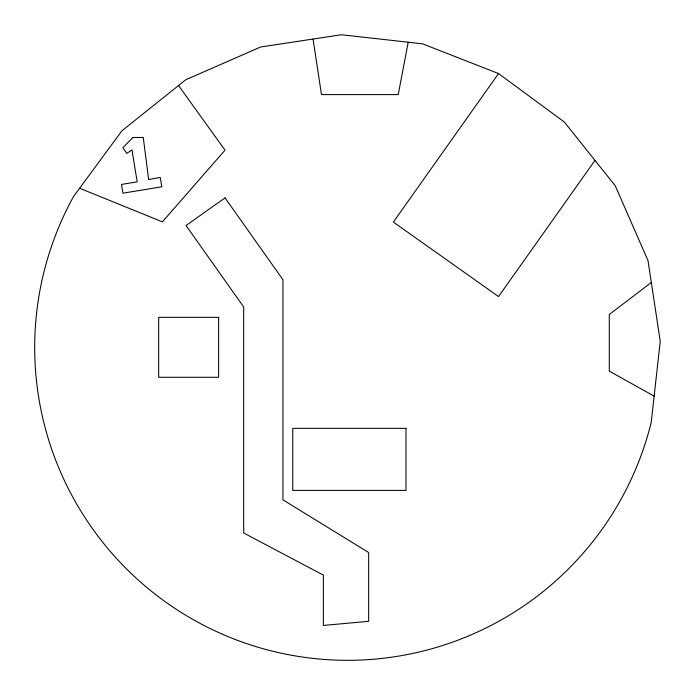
<?xml version="1.0" encoding="UTF-8"?>
<svg xmlns="http://www.w3.org/2000/svg" width="695" height="695" viewBox="0 0 695 695"><rect width="100%" height="100%" fill="white"/><g stroke="black" fill="none" stroke-linecap="round" stroke-linejoin="round"><path stroke-width="1.04" d="M408.226 42.221L398.218 94.598L321.481 94.598L313.054 39.042M498.541 73.574L422.499 43.811L341.341 34.75L260.608 46.999L185.791 79.734L121.999 130.703L73.574 196.459A312.811 312.811 0 0 0 233.503 638.801A312.811 312.811 0 0 0 651.189 422.499L660.25 341.341L648.001 260.608L615.266 185.791L564.297 121.999L498.541 73.574L393.361 222.079L498.541 296.574L594.981 160.406M651.319 282.491L609.289 314.496L609.289 371.104L654.134 396.141M79.621 188.241L162.378 221.844L225.015 150.181L178.537 85.528M132.98 137.506L122.911 147.601L126.707 153.421L131.972 149.99L137.202 181.847L121.477 184.427L122.911 193.184L161.857 186.79L160.224 177.477L148.661 179.51L143.266 137.506L132.98 137.506M225.05 197.893L186.025 225.51L243.676 306.973L243.676 532.978L323.375 575.121L323.375 625.439L368.671 621.313L368.671 552.542L282.935 499.844L282.935 279.703L225.05 197.893M218.63 317.328L158.668 317.328L158.668 377.289L218.63 377.289L218.63 317.328M405.976 428.346L292.76 428.346L292.76 490.401L405.976 490.401L405.976 428.346"/></g></svg>
